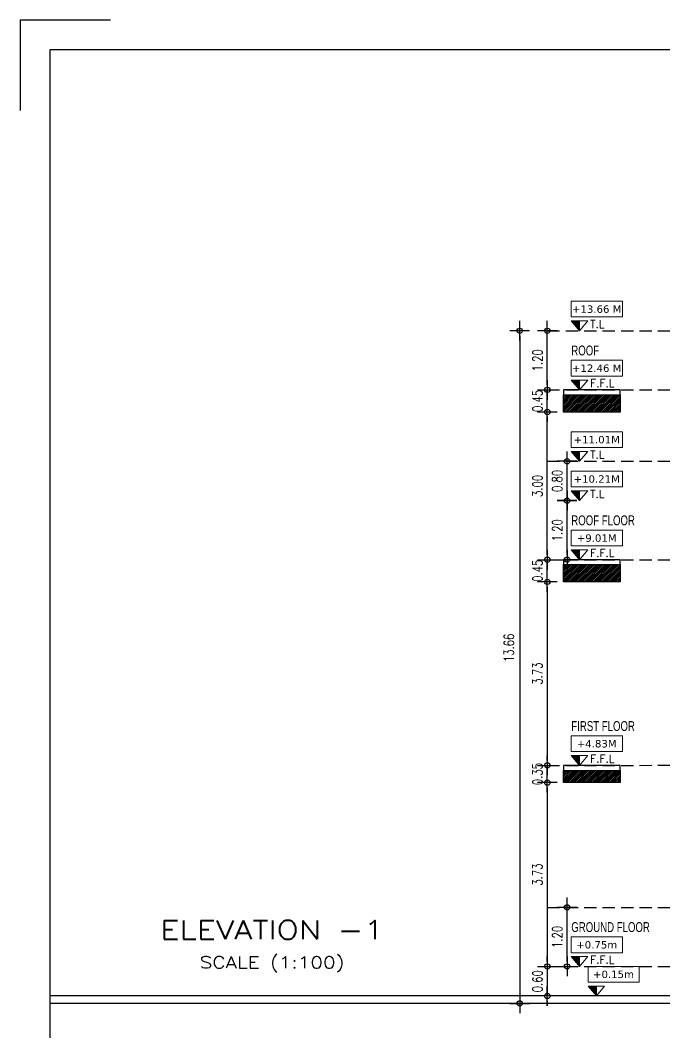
# Model space of a CAD drawing. Header units: millimetres. Extents: x -11627 to -10952, y 10244 to 10588.
# Drawn here: x -11123.91 to -11110.8, y 10409.35 to 10429.91 of the extents above; entities that cross this region are included whole.
import ezdxf
from ezdxf.enums import TextEntityAlignment as Align

# ---------------------------------------------------------------- set-up
doc = ezdxf.new("R2010")
doc.units = ezdxf.units.MM
doc.header["$PDMODE"] = 35
doc.linetypes.add('HIDDEN', pattern=[0.375, 0.25, -0.125])
doc.layers.get('0').update_dxf_attribs({"lineweight": 5})
doc.layers.get('DEFPOINTS').update_dxf_attribs({"lineweight": 5})
for name, color, linetype in [('A-ELEV MOULDING', 15, 'Continuous'), ('A-FINISHING', 52, 'Continuous'), ('A-OUTER DIMENSION', 52, 'Continuous'), ('A-REFLECT UP', 8, 'HIDDEN'), ('A-ROAD', 43, 'Continuous')]:
    doc.layers.add(name, color=color, linetype=linetype)
for name, color, linetype, lineweight in [('A-GEN-TEXT.', 3, 'Continuous', 13), ('A-LEVEL TAG', 23, 'Continuous', 9), ('A-TEXT', 3, 'Continuous', 13), ('A-WALL', 4, 'Continuous', 30), ('BORDER A1', 7, 'Continuous', 100), ('HATCH', 8, 'Continuous', 0), ('Title Block', 7, 'Continuous', 0)]:
    doc.layers.add(name, color=color, linetype=linetype, lineweight=lineweight)
doc.styles.add('frame', font='verdana.ttf', dxfattribs={"width": 5})
doc.styles.add('GROUND FLOOR XREF - option 3$0$VILLA GF XREF$0$ROMANC', font='romanc__.ttf')
doc.styles.add('SIMPLEX', font='romans.shx', dxfattribs={"width": 0.75})
doc.styles.add('TEXTN', font='techl___.ttf', dxfattribs={"height": 0.15})
doc.styles.add('TEXTS', font='arial.ttf', dxfattribs={"width": 0.8})
doc.styles.add('Title-Big', font='ROMANS.shx', dxfattribs={"height": 0.5})
doc.styles.add('Title-Small', font='ROMANS.shx', dxfattribs={"height": 0.25})
doc.dimstyles.new('D100', dxfattribs={"dimtxt": 0.2, "dimasz": 0.1, "dimexe": 0.18, "dimexo": 0.0625, "dimgap": 0.1, "dimtad": 1, "dimzin": 0, "dimdsep": 46, "dimtxsty": 'SIMPLEX', "dimblk": 'DOT1', "dimcen": 0.1, "dimse1": 1, "dimse2": 1, "dimclrd": 256, "dimclre": 256, "dimclrt": 256, "dimadec": 0, "dimazin": 0, "dimtfac": 5, "dimtix": 1, "dimtmove": 2, "dimatfit": 3, "dimfxl": 1, "dimtolj": 1, "dimtzin": 0, "dimlwd": -1, "dimlwe": -1, "dimarcsym": 0})

# ---------------------------------------------------------------- blocks, each defined once
blk = doc.blocks.new('Title')
at = {"color": 4, "style": 'Title-Big'}
blk.add_attdef('DRAWNAME', text='', height=0.4, dxfattribs=at).set_placement((0, 0), align=Align.MIDDLE_CENTER)
at = {"color": 0, "style": 'Title-Small'}
blk.add_attdef('SCALE', text='', height=0.25, dxfattribs=at).set_placement((0, -0.688), align=Align.MIDDLE_CENTER)
blk = doc.blocks.new('TAG-ELE-LVL')
at = {"layer": 'A-LEVEL TAG'}
for p, q in [((-0.21, 0.35), (-0.21, 0.75)), ((-0.21, 0.75), (1.09, 0.75)), ((1.09, 0.35), (1.09, 0.75)), ((-0.21, 0.35), (1.09, 0.35)), ((0, 0), (0, 0.25))]:
    blk.add_line(p, q, dxfattribs=at)
blk.add_lwpolyline([(0, 0), (0.21, 0.25), (-0.21, 0.25)], close=True, dxfattribs=at)
at = {"layer": 'A-LEVEL TAG', "color": 251}
blk.add_solid([(-0.21, 0.25), (0, 0), (0, 0.25)], dxfattribs=at)
at = {"layer": 'A-LEVEL TAG', "color": 50, "style": 'TEXTS', "width": 0.75}
blk.add_attdef('FLOOR-NAME', text='', height=0.25, dxfattribs=at).set_placement((-0.21, 0.8), align=Align.BOTTOM_LEFT)
blk.add_attdef('LVL', text='', height=0.225, dxfattribs=at).set_placement((0.44, 0.55), align=Align.MIDDLE_CENTER)
at = {"layer": 'A-LEVEL TAG', "color": 50, "style": 'TEXTN', "width": 0.75}
blk.add_attdef('-', (0.361, 0.07), '', height=0.175, dxfattribs=at)
blk = doc.blocks.new('DOT1')
at = {"color": 0}
for p, q in [((-2, 0), (2, 0)), ((0, -2), (0, 2))]:
    blk.add_line(p, q, dxfattribs=at)
blk.add_circle((0, 0), 0.54, dxfattribs=at)
blk = doc.blocks.new('*D46')
at = {"layer": 'A-OUTER DIMENSION', "transparency": 16777216}
blk.add_line((-11113.19, 10418.406), (-11113.19, 10414.878), dxfattribs=at)
at = {"layer": 'DEFPOINTS', "color": 0, "transparency": 16777216}
for p in [(-11112.434, 10418.506), (-11113.19, 10414.778), (-11112.434, 10414.778)]:
    blk.add_point(p, dxfattribs=at)
at = {"layer": 'A-OUTER DIMENSION', "transparency": 16777216, "xscale": 0.1, "yscale": 0.1, "zscale": 0.1}
for p, rotation in [((-11113.19, 10418.506), 90), ((-11113.19, 10414.778), 270)]:
    blk.add_blockref('DOT1', p, dxfattribs=dict(at, rotation=rotation))
at = {"layer": 'A-OUTER DIMENSION', "transparency": 16777216, "insert": (-11113.39, 10416.642), "char_height": 0.2, "attachment_point": 5, "rotation": 90, "style": 'SIMPLEX'}
blk.add_mtext('\\A1;3.73', dxfattribs=at)
blk = doc.blocks.new('*D47')
at = {"layer": 'A-OUTER DIMENSION', "transparency": 16777216}
blk.add_line((-11113.19, 10419.056), (-11113.19, 10421.856), dxfattribs=at)
at = {"layer": 'DEFPOINTS', "color": 0, "transparency": 16777216}
for p in [(-11113.202, 10421.956), (-11113.19, 10421.956), (-11113.19, 10418.956)]:
    blk.add_point(p, dxfattribs=at)
at = {"layer": 'A-OUTER DIMENSION', "transparency": 16777216, "xscale": 0.1, "yscale": 0.1, "zscale": 0.1}
for p, rotation in [((-11113.19, 10421.956), 90), ((-11113.19, 10418.956), 270)]:
    blk.add_blockref('DOT1', p, dxfattribs=dict(at, rotation=rotation))
at = {"layer": 'A-OUTER DIMENSION', "transparency": 16777216, "insert": (-11113.39, 10420.456), "char_height": 0.2, "attachment_point": 5, "rotation": 90, "style": 'SIMPLEX'}
blk.add_mtext('\\A1;3.00', dxfattribs=at)
blk = doc.blocks.new('*D48')
at = {"layer": 'A-OUTER DIMENSION', "transparency": 16777216}
blk.add_line((-11113.19, 10414.328), (-11113.19, 10410.795), dxfattribs=at)
at = {"layer": 'DEFPOINTS', "color": 0, "transparency": 16777216}
for p in [(-11113.19, 10414.428), (-11113.19, 10410.695), (-11113.19, 10410.695)]:
    blk.add_point(p, dxfattribs=at)
at = {"layer": 'A-OUTER DIMENSION', "transparency": 16777216, "xscale": 0.1, "yscale": 0.1, "zscale": 0.1}
for p, rotation in [((-11113.19, 10414.428), 90), ((-11113.19, 10410.695), 270)]:
    blk.add_blockref('DOT1', p, dxfattribs=dict(at, rotation=rotation))
at = {"layer": 'A-OUTER DIMENSION', "transparency": 16777216, "insert": (-11113.39, 10412.562), "char_height": 0.2, "attachment_point": 5, "rotation": 90, "style": 'SIMPLEX'}
blk.add_mtext('\\A1;3.73', dxfattribs=at)
blk = doc.blocks.new('*D49')
at = {"layer": 'A-OUTER DIMENSION', "transparency": 16777216}
blk.add_line((-11113.75, 10423.506), (-11113.75, 10410.045), dxfattribs=at)
at = {"layer": 'DEFPOINTS', "color": 0, "transparency": 16777216}
for p in [(-11107.776, 10423.606, 0), (-11113.75, 10409.945), (-11110.103, 10409.945)]:
    blk.add_point(p, dxfattribs=at)
at = {"layer": 'A-OUTER DIMENSION', "transparency": 16777216, "xscale": 0.1, "yscale": 0.1, "zscale": 0.1}
for p, rotation in [((-11113.75, 10423.606), 90), ((-11113.75, 10409.945), 270)]:
    blk.add_blockref('DOT1', p, dxfattribs=dict(at, rotation=rotation))
at = {"layer": 'A-OUTER DIMENSION', "transparency": 16777216, "insert": (-11113.971, 10417.166), "char_height": 0.2, "attachment_point": 5, "rotation": 90, "style": 'SIMPLEX'}
blk.add_mtext('\\A1;13.66', dxfattribs=at)
blk = doc.blocks.new('*D50')
at = {"layer": 'A-OUTER DIMENSION', "transparency": 16777216}
for p, q in [((-11113.19, 10410.795), (-11113.19, 10410.895)), ((-11113.19, 10410.695), (-11113.19, 10410.095)), ((-11113.19, 10409.995), (-11113.19, 10409.895))]:
    blk.add_line(p, q, dxfattribs=at)
at = {"layer": 'DEFPOINTS', "color": 0, "transparency": 16777216}
for p in [(-11113.19, 10410.695), (-11113.19, 10410.095), (-11113.19, 10410.095)]:
    blk.add_point(p, dxfattribs=at)
at = {"layer": 'A-OUTER DIMENSION', "transparency": 16777216, "xscale": 0.1, "yscale": 0.1, "zscale": 0.1}
for p, rotation in [((-11113.19, 10410.695), 270), ((-11113.19, 10410.095), 90)]:
    blk.add_blockref('DOT1', p, dxfattribs=dict(at, rotation=rotation))
at = {"layer": 'A-OUTER DIMENSION', "transparency": 16777216, "insert": (-11113.39, 10410.395), "char_height": 0.2, "attachment_point": 5, "rotation": 90, "style": 'SIMPLEX'}
blk.add_mtext('\\A1;0.60', dxfattribs=at)
blk = doc.blocks.new('*D51')
at = {"layer": 'A-OUTER DIMENSION', "transparency": 16777216}
for p, q in [((-11113.19, 10414.878), (-11113.19, 10414.978)), ((-11113.19, 10414.428), (-11113.19, 10414.778)), ((-11113.19, 10414.328), (-11113.19, 10414.228))]:
    blk.add_line(p, q, dxfattribs=at)
at = {"layer": 'DEFPOINTS', "color": 0, "transparency": 16777216}
for p in [(-11113.19, 10414.778), (-11113.19, 10414.778), (-11113.19, 10414.428)]:
    blk.add_point(p, dxfattribs=at)
at = {"layer": 'A-OUTER DIMENSION', "transparency": 16777216, "xscale": 0.1, "yscale": 0.1, "zscale": 0.1}
for p, rotation in [((-11113.19, 10414.778), 270), ((-11113.19, 10414.428), 90)]:
    blk.add_blockref('DOT1', p, dxfattribs=dict(at, rotation=rotation))
at = {"layer": 'A-OUTER DIMENSION', "transparency": 16777216, "insert": (-11113.39, 10414.603), "char_height": 0.2, "attachment_point": 5, "rotation": 90, "style": 'SIMPLEX'}
blk.add_mtext('\\A1;0.35', dxfattribs=at)
blk = doc.blocks.new('*D52')
at = {"layer": 'A-OUTER DIMENSION', "transparency": 16777216}
for p, q in [((-11113.19, 10419.056), (-11113.19, 10419.156)), ((-11113.19, 10418.506), (-11113.19, 10418.956)), ((-11113.19, 10418.406), (-11113.19, 10418.306))]:
    blk.add_line(p, q, dxfattribs=at)
at = {"layer": 'DEFPOINTS', "color": 0, "transparency": 16777216}
for p in [(-11113.19, 10418.956), (-11113.19, 10418.956), (-11113.19, 10418.506)]:
    blk.add_point(p, dxfattribs=at)
at = {"layer": 'A-OUTER DIMENSION', "transparency": 16777216, "xscale": 0.1, "yscale": 0.1, "zscale": 0.1}
for p, rotation in [((-11113.19, 10418.956), 270), ((-11113.19, 10418.506), 90)]:
    blk.add_blockref('DOT1', p, dxfattribs=dict(at, rotation=rotation))
at = {"layer": 'A-OUTER DIMENSION', "transparency": 16777216, "insert": (-11113.39, 10418.731), "char_height": 0.2, "attachment_point": 5, "rotation": 90, "style": 'SIMPLEX'}
blk.add_mtext('\\A1;0.45', dxfattribs=at)
blk = doc.blocks.new('*D53')
at = {"layer": 'A-OUTER DIMENSION', "transparency": 16777216}
for p, q in [((-11113.19, 10422.506), (-11113.19, 10422.606)), ((-11113.19, 10421.956), (-11113.19, 10422.406)), ((-11113.19, 10421.856), (-11113.19, 10421.756))]:
    blk.add_line(p, q, dxfattribs=at)
at = {"layer": 'DEFPOINTS', "color": 0, "transparency": 16777216}
for p in [(-11113.19, 10422.406), (-11113.19, 10422.406), (-11113.19, 10421.956)]:
    blk.add_point(p, dxfattribs=at)
at = {"layer": 'A-OUTER DIMENSION', "transparency": 16777216, "xscale": 0.1, "yscale": 0.1, "zscale": 0.1}
for p, rotation in [((-11113.19, 10422.406), 270), ((-11113.19, 10421.956), 90)]:
    blk.add_blockref('DOT1', p, dxfattribs=dict(at, rotation=rotation))
at = {"layer": 'A-OUTER DIMENSION', "transparency": 16777216, "insert": (-11113.39, 10422.181), "char_height": 0.2, "attachment_point": 5, "rotation": 90, "style": 'SIMPLEX'}
blk.add_mtext('\\A1;0.45', dxfattribs=at)
blk = doc.blocks.new('*D54')
at = {"layer": 'A-OUTER DIMENSION', "transparency": 16777216}
blk.add_line((-11113.19, 10422.506), (-11113.19, 10423.506), dxfattribs=at)
at = {"layer": 'DEFPOINTS', "color": 0, "transparency": 16777216}
for p in [(-11113.55, 10423.606), (-11113.19, 10423.606), (-11113.19, 10422.406)]:
    blk.add_point(p, dxfattribs=at)
at = {"layer": 'A-OUTER DIMENSION', "transparency": 16777216, "xscale": 0.1, "yscale": 0.1, "zscale": 0.1}
for p, rotation in [((-11113.19, 10423.606), 90), ((-11113.19, 10422.406), 270)]:
    blk.add_blockref('DOT1', p, dxfattribs=dict(at, rotation=rotation))
at = {"layer": 'A-OUTER DIMENSION', "transparency": 16777216, "insert": (-11113.39, 10423.006), "char_height": 0.2, "attachment_point": 5, "rotation": 90, "style": 'SIMPLEX'}
blk.add_mtext('\\A1;1.20', dxfattribs=at)
blk = doc.blocks.new('*D57')
at = {"layer": 'A-OUTER DIMENSION', "transparency": 16777216}
blk.add_line((-11112.788, 10419.056), (-11112.788, 10420.056), dxfattribs=at)
at = {"layer": 'DEFPOINTS', "color": 0, "transparency": 16777216}
for p in [(-11112.788, 10420.156), (-11112.788, 10420.156), (-11112.859, 10418.956)]:
    blk.add_point(p, dxfattribs=at)
at = {"layer": 'A-OUTER DIMENSION', "transparency": 16777216, "xscale": 0.1, "yscale": 0.1, "zscale": 0.1}
for p, rotation in [((-11112.788, 10420.156), 90), ((-11112.788, 10418.956), 270)]:
    blk.add_blockref('DOT1', p, dxfattribs=dict(at, rotation=rotation))
at = {"layer": 'A-OUTER DIMENSION', "transparency": 16777216, "insert": (-11112.988, 10419.556), "char_height": 0.2, "attachment_point": 5, "rotation": 90, "style": 'SIMPLEX'}
blk.add_mtext('\\A1;1.20', dxfattribs=at)
blk = doc.blocks.new('*D55')
at = {"layer": 'A-OUTER DIMENSION', "transparency": 16777216}
blk.add_line((-11112.788, 10420.256), (-11112.788, 10420.855), dxfattribs=at)
at = {"layer": 'DEFPOINTS', "color": 0, "transparency": 16777216}
for p in [(-11112.949, 10420.955), (-11112.788, 10420.955), (-11112.949, 10420.156)]:
    blk.add_point(p, dxfattribs=at)
at = {"layer": 'A-OUTER DIMENSION', "transparency": 16777216, "xscale": 0.1, "yscale": 0.1, "zscale": 0.1}
for p, rotation in [((-11112.788, 10420.955), 90), ((-11112.788, 10420.156), 270)]:
    blk.add_blockref('DOT1', p, dxfattribs=dict(at, rotation=rotation))
at = {"layer": 'A-OUTER DIMENSION', "transparency": 16777216, "insert": (-11112.988, 10420.556), "char_height": 0.2, "attachment_point": 5, "rotation": 90, "style": 'SIMPLEX'}
blk.add_mtext('\\A1;0.80', dxfattribs=at)
blk = doc.blocks.new('*D56')
at = {"layer": 'A-OUTER DIMENSION', "transparency": 16777216}
blk.add_line((-11112.788, 10410.795), (-11112.788, 10411.795), dxfattribs=at)
at = {"layer": 'DEFPOINTS', "color": 0, "transparency": 16777216}
for p in [(-11112.788, 10411.895), (-11112.788, 10411.895), (-11112.859, 10410.695)]:
    blk.add_point(p, dxfattribs=at)
at = {"layer": 'A-OUTER DIMENSION', "transparency": 16777216, "xscale": 0.1, "yscale": 0.1, "zscale": 0.1}
for p, rotation in [((-11112.788, 10411.895), 90), ((-11112.788, 10410.695), 270)]:
    blk.add_blockref('DOT1', p, dxfattribs=dict(at, rotation=rotation))
at = {"layer": 'A-OUTER DIMENSION', "transparency": 16777216, "insert": (-11112.988, 10411.295), "char_height": 0.2, "attachment_point": 5, "rotation": 90, "style": 'SIMPLEX'}
blk.add_mtext('\\A1;1.20', dxfattribs=at)
blk = doc.blocks.new('ADM FRAME-A2')
at = {"layer": 'BORDER A1', "lineweight": 25}
blk.add_lwpolyline([(-57.297, 41.545), (-59.13, 41.545), (-59.13, 39.712)], dxfattribs=at)
blk.add_lwpolyline([(-58.529, 2.457), (-11.557, 2.457), (-11.557, 40.943), (-58.529, 40.943)], close=True, dxfattribs=at)

msp = doc.modelspace()

# ---------------------------------------------------------------- hatches: boundary and pattern name
at = {"layer": 'HATCH'}
h = msp.add_hatch(dxfattribs=at)
h.set_pattern_fill('ANSI31', color=256, scale=0.2, style=0)
h.set_pattern_definition([(45, (-11180.717528, 10387.652233), (-0.0176776695, 0.0176776695), [])])
h.paths.add_polyline_path([(-11112.859, 10422.306), (-11112.859, 10421.956), (-11111.709, 10421.956), (-11111.709, 10422.306)])
h = msp.add_hatch(dxfattribs=at)
h.set_pattern_fill('ANSI31', color=256, scale=0.2, style=0)
h.set_pattern_definition([(45, (-11180.717528, 10384.202233), (-0.0176776695, 0.0176776695), [])])
h.paths.add_polyline_path([(-11112.859, 10418.856), (-11112.859, 10418.506), (-11111.709, 10418.506), (-11111.709, 10418.856)])
h = msp.add_hatch(dxfattribs=at)
h.set_pattern_fill('ANSI31', color=256, scale=0.2, style=0)
h.set_pattern_definition([(45, (-11180.717528, 10380.074348), (-0.0176776695, 0.0176776695), [])])
h.paths.add_polyline_path([(-11112.859, 10414.678), (-11112.859, 10414.428), (-11111.709, 10414.428), (-11111.709, 10414.678)])

# ---------------------------------------------------------------- linework, layer by layer
at = {"layer": 'A-ELEV MOULDING'}
msp.add_line((-11077.705, 10410.095, 0.006), (-11123.305, 10410.095, 0.006), dxfattribs=at)
at = {"layer": 'A-FINISHING'}
for points in [[(-11111.709, 10422.306), (-11111.709, 10422.406), (-11112.859, 10422.406), (-11112.859, 10422.306)], [(-11111.709, 10418.856), (-11111.709, 10418.956), (-11112.859, 10418.956), (-11112.859, 10418.856)], [(-11111.709, 10414.678), (-11111.709, 10414.778), (-11112.859, 10414.778), (-11112.859, 10414.678)]]:
    msp.add_lwpolyline(points, dxfattribs=at)
at = {"layer": 'A-REFLECT UP'}
for p, q in [((-11113.19, 10423.606), (-11088.19, 10423.606)), ((-11113.19, 10422.406), (-11088.19, 10422.406)), ((-11113.19, 10420.955), (-11088.19, 10420.955)), ((-11113.19, 10418.956), (-11088.19, 10418.956)), ((-11113.19, 10414.776), (-11088.19, 10414.826)), ((-11113.19, 10411.895), (-11098.269, 10411.895)), ((-11113.19, 10410.695), (-11098.269, 10410.695))]:
    msp.add_line(p, q, dxfattribs=at)
at = {"layer": 'A-ROAD'}
msp.add_line((-11077.705, 10409.945, 0.006), (-11123.305, 10409.945, 0.006), dxfattribs=at)
at = {"layer": 'A-WALL'}
for points in [[(-11112.859, 10421.956), (-11112.859, 10422.306), (-11111.709, 10422.306), (-11111.709, 10421.956)], [(-11112.859, 10418.506), (-11112.859, 10418.856), (-11111.709, 10418.856), (-11111.709, 10418.506)], [(-11112.859, 10414.428), (-11112.859, 10414.678), (-11111.709, 10414.678), (-11111.709, 10414.428)]]:
    msp.add_lwpolyline(points, close=True, dxfattribs=at)

# ---------------------------------------------------------------- block references
at = {"layer": 'A-LEVEL TAG'}
ref = msp.add_blockref('TAG-ELE-LVL', (-11112.534, 10423.606), dxfattribs=dict(at, xscale=0.8, yscale=0.8))
ref.add_attrib('-', 'T.L', (-11112.322, 10423.662), dxfattribs={"layer": 'A-GEN-TEXT.', "height": 0.16, "style": 'GROUND FLOOR XREF - option 3$0$VILLA GF XREF$0$ROMANC'})
ref.add_attrib('LVL', '+13.66 M', dxfattribs={"layer": 'A-GEN-TEXT.', "height": 0.1503, "style": 'frame'}).set_placement((-11112.186, 10424.046), align=Align.MIDDLE_CENTER)
ref = msp.add_blockref('TAG-ELE-LVL', (-11112.534, 10422.406), dxfattribs=dict(at, xscale=0.8, yscale=0.8))
ref.add_attrib('FLOOR-NAME', 'ROOF', dxfattribs={"color": 50, "height": 0.2, "style": 'TEXTS', "width": 0.7}).set_placement((-11112.702, 10423.046), align=Align.BOTTOM_LEFT)
ref.add_attrib('-', 'F.F.L', (-11112.322, 10422.462), dxfattribs={"layer": 'A-GEN-TEXT.', "height": 0.16, "style": 'GROUND FLOOR XREF - option 3$0$VILLA GF XREF$0$ROMANC'})
ref.add_attrib('LVL', '+12.46 M', dxfattribs={"layer": 'A-GEN-TEXT.', "height": 0.1503, "style": 'frame'}).set_placement((-11112.186, 10422.846), align=Align.MIDDLE_CENTER)
ref = msp.add_blockref('TAG-ELE-LVL', (-11112.534, 10420.955), dxfattribs=dict(at, xscale=0.8, yscale=0.8))
ref.add_attrib('-', 'T.L', (-11112.322, 10421.011), dxfattribs={"layer": 'A-GEN-TEXT.', "height": 0.16, "style": 'GROUND FLOOR XREF - option 3$0$VILLA GF XREF$0$ROMANC'})
ref.add_attrib('LVL', '+11.01M', dxfattribs={"layer": 'A-GEN-TEXT.', "height": 0.1503, "style": 'frame'}).set_placement((-11112.186, 10421.395), align=Align.MIDDLE_CENTER)
ref = msp.add_blockref('TAG-ELE-LVL', (-11112.534, 10420.156), dxfattribs=dict(at, xscale=0.8, yscale=0.8))
ref.add_attrib('-', 'T.L', (-11112.322, 10420.212), dxfattribs={"layer": 'A-GEN-TEXT.', "height": 0.16, "style": 'GROUND FLOOR XREF - option 3$0$VILLA GF XREF$0$ROMANC'})
ref.add_attrib('LVL', '+10.21M', dxfattribs={"layer": 'A-GEN-TEXT.', "height": 0.1503, "style": 'frame'}).set_placement((-11112.186, 10420.596), align=Align.MIDDLE_CENTER)
ref = msp.add_blockref('TAG-ELE-LVL', (-11112.534, 10418.956), dxfattribs=dict(at, xscale=0.8, yscale=0.8))
ref.add_attrib('FLOOR-NAME', 'ROOF FLOOR', dxfattribs={"color": 50, "height": 0.2, "style": 'TEXTS', "width": 0.7}).set_placement((-11112.702, 10419.596), align=Align.BOTTOM_LEFT)
ref.add_attrib('-', 'F.F.L', (-11112.322, 10419.012), dxfattribs={"layer": 'A-GEN-TEXT.', "height": 0.16, "style": 'GROUND FLOOR XREF - option 3$0$VILLA GF XREF$0$ROMANC'})
ref.add_attrib('LVL', '+9.01M', dxfattribs={"layer": 'A-GEN-TEXT.', "height": 0.1503, "style": 'frame'}).set_placement((-11112.186, 10419.396), align=Align.MIDDLE_CENTER)
ref = msp.add_blockref('TAG-ELE-LVL', (-11112.534, 10414.778), dxfattribs=dict(at, xscale=0.8, yscale=0.8))
ref.add_attrib('FLOOR-NAME', 'FIRST FLOOR', dxfattribs={"color": 50, "height": 0.2, "style": 'TEXTS', "width": 0.7}).set_placement((-11112.702, 10415.418), align=Align.BOTTOM_LEFT)
ref.add_attrib('-', 'F.F.L', (-11112.322, 10414.834), dxfattribs={"layer": 'A-GEN-TEXT.', "height": 0.16, "style": 'GROUND FLOOR XREF - option 3$0$VILLA GF XREF$0$ROMANC'})
ref.add_attrib('LVL', '+4.83M', dxfattribs={"layer": 'A-GEN-TEXT.', "height": 0.1503, "style": 'frame'}).set_placement((-11112.186, 10415.218), align=Align.MIDDLE_CENTER)
ref = msp.add_blockref('TAG-ELE-LVL', (-11112.534, 10410.695), dxfattribs=dict(at, xscale=0.8, yscale=0.8))
ref.add_attrib('FLOOR-NAME', 'GROUND FLOOR', dxfattribs={"color": 50, "height": 0.2, "style": 'TEXTS', "width": 0.7}).set_placement((-11112.702, 10411.335), align=Align.BOTTOM_LEFT)
ref.add_attrib('-', 'F.F.L', (-11112.322, 10410.751), dxfattribs={"layer": 'A-GEN-TEXT.', "height": 0.16, "style": 'GROUND FLOOR XREF - option 3$0$VILLA GF XREF$0$ROMANC'})
ref.add_attrib('LVL', '+0.75m', dxfattribs={"layer": 'A-GEN-TEXT.', "height": 0.1503, "style": 'frame'}).set_placement((-11112.186, 10411.135), align=Align.MIDDLE_CENTER)
ref = msp.add_blockref('TAG-ELE-LVL', (-11112.193, 10410.095), dxfattribs=dict(at, xscale=0.8, yscale=0.8))
ref.add_attrib('LVL', '+0.15m', dxfattribs={"layer": 'A-GEN-TEXT.', "height": 0.1503, "style": 'frame'}).set_placement((-11111.845, 10410.535), align=Align.MIDDLE_CENTER)
at = {"layer": 'A-TEXT', "linetype": 'ByBlock'}
ref = msp.add_blockref('Title', (-11118.786, 10411.438, 0.006), dxfattribs=dict(at, xscale=1.5, yscale=1.2))
ref.add_attrib('DRAWNAME', 'ELEVATION -1', dxfattribs={"layer": '0', "color": 4, "height": 0.384, "style": 'Title-Big', "width": 1.25}).set_placement((-11118.786, 10411.438, 0.006), align=Align.MIDDLE_CENTER)
ref.add_attrib('SCALE', 'SCALE (1:100)', dxfattribs={"layer": '0', "color": 0, "height": 0.24, "style": 'Title-Small', "width": 1.25}).set_placement((-11118.786, 10410.778, 0.006), align=Align.MIDDLE_CENTER)
at = {"layer": 'Title Block'}
msp.add_blockref('ADM FRAME-A2', (-11064.775, 10388.369), dxfattribs=at)

# ---------------------------------------------------------------- dimensions: what is measured, and where the dimension line sits
at = {"layer": 'A-OUTER DIMENSION'}
dim = msp.add_linear_dim(base=(-11113.75, 10409.945), p1=(-11107.776, 10423.606, 0), p2=(-11110.103, 10409.945), angle=90, dimstyle='D100', dxfattribs=at)
dim.commit()
dim.dimension.update_dxf_attribs({"geometry": '*D49', "text_midpoint": (-11113.971, 10417.166), "dimtype": 160})
for base, p1, p2, picture, middle in [((-11113.19, 10423.606), (-11113.19, 10422.406), (-11113.55, 10423.606), '*D54', (-11113.39, 10423.006)), ((-11113.19, 10422.406), (-11113.19, 10421.956), (-11113.19, 10422.406), '*D53', (-11113.39, 10422.181)), ((-11113.19, 10421.956), (-11113.19, 10418.956), (-11113.202, 10421.956), '*D47', (-11113.39, 10420.456)), ((-11112.788, 10420.955), (-11112.949, 10420.156), (-11112.949, 10420.955), '*D55', (-11112.988, 10420.556)), ((-11112.788, 10420.156), (-11112.859, 10418.956), (-11112.788, 10420.156), '*D57', (-11112.988, 10419.556)), ((-11113.19, 10418.956), (-11113.19, 10418.506), (-11113.19, 10418.956), '*D52', (-11113.39, 10418.731)), ((-11113.19, 10414.778), (-11112.434, 10418.506), (-11112.434, 10414.778), '*D46', (-11113.39, 10416.642)), ((-11113.19, 10414.778), (-11113.19, 10414.428), (-11113.19, 10414.778), '*D51', (-11113.39, 10414.603)), ((-11113.19, 10410.695), (-11113.19, 10414.428), (-11113.19, 10410.695), '*D48', (-11113.39, 10412.562)), ((-11112.788, 10411.895), (-11112.859, 10410.695), (-11112.788, 10411.895), '*D56', (-11112.988, 10411.295)), ((-11113.19, 10410.095), (-11113.19, 10410.695), (-11113.19, 10410.095), '*D50', (-11113.39, 10410.395))]:
    dim = msp.add_linear_dim(base=base, p1=p1, p2=p2, angle=90, dimstyle='D100', dxfattribs=at)
    dim.commit()
    dim.dimension.update_dxf_attribs({"geometry": picture, "text_midpoint": middle})

doc.saveas('drawing.dxf')
